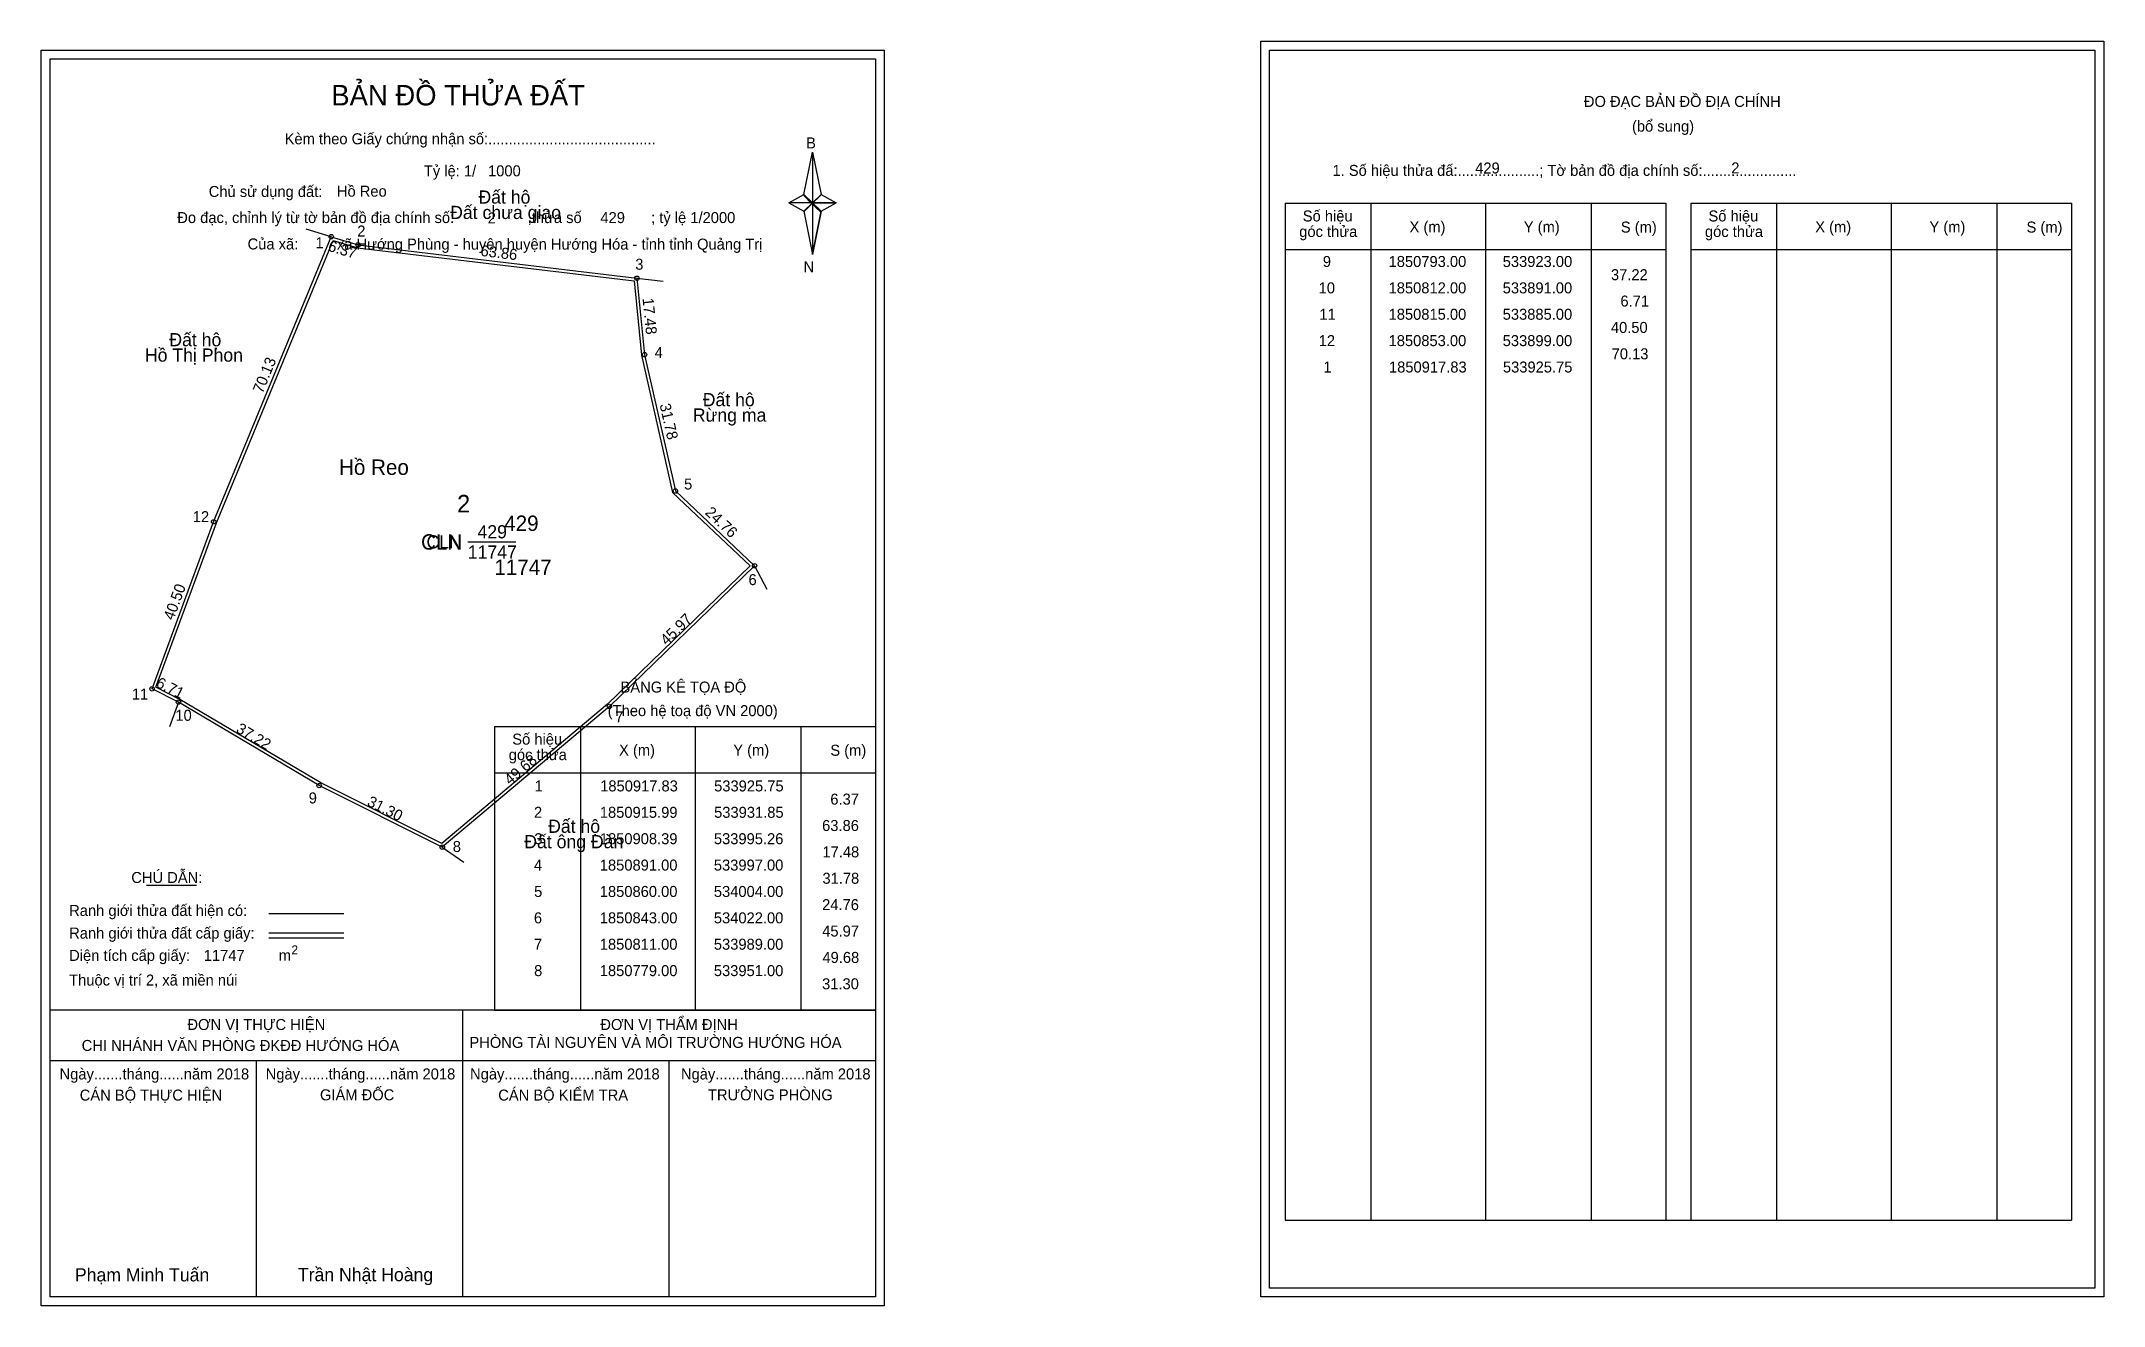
# Model space of a CAD drawing. Extents: x 533860 to 534329, y 1850675 to 1850962.
import ezdxf

# ---------------------------------------------------------------- set-up
doc = ezdxf.new("R2010")
doc.units = 0
for name, color, linetype in [('Level 1', 7, 'Continuous'), ('Level 10', 7, 'Continuous'), ('Level 11', 7, 'Continuous'), ('Level 13', 7, 'Continuous'), ('Level 2', 7, 'Continuous'), ('Level 27', 7, 'Continuous'), ('Level 3', 7, 'Continuous'), ('Level 36', 7, 'Continuous'), ('Level 4', 7, 'Continuous'), ('Level 49', 7, 'Continuous'), ('Level 5', 7, 'Continuous'), ('Level 53', 7, 'Continuous'), ('Level 55', 7, 'Continuous'), ('Level 6', 7, 'Continuous'), ('Level 63', 7, 'Continuous'), ('Level 7', 7, 'Continuous'), ('Level 9', 7, 'Continuous')]:
    doc.layers.add(name, color=color, linetype=linetype)

msp = doc.modelspace()

# ---------------------------------------------------------------- linework, layer by layer
at = {"layer": 'Level 1'}
for p, q in [((533861.8, 1850958.28), (533861.8, 1850958.28)), ((534139.12, 1850960.28), (534139.12, 1850960.28)), ((534033.22, 1850927.4), (534035.19, 1850937.04)), ((534035.19, 1850937.04), (534035.19, 1850925.51)), ((534035.19, 1850937.04), (534037.15, 1850927.4)), ((534029.77, 1850925.51), (534033.22, 1850927.4)), ((534033.22, 1850927.4), (534035.19, 1850925.51)), ((534035.04, 1850925.29), (534033.22, 1850927.18)), ((534035.19, 1850925.51), (534033.22, 1850923.67)), ((534035.04, 1850925.29), (534033.22, 1850923.45)), ((534033.22, 1850923.45), (534035.04, 1850925.29)), ((534037.01, 1850927.18), (534035.04, 1850925.29)), ((534035.04, 1850925.29), (534037.01, 1850927.18)), ((534037.01, 1850923.45), (534035.04, 1850925.29)), ((534037.15, 1850927.4), (534035.19, 1850925.51)), ((534035.19, 1850925.51), (534035.19, 1850913.81)), ((534035.19, 1850925.51), (534040.6, 1850925.51)), ((534035.19, 1850925.51), (534037.15, 1850923.67)), ((534037.15, 1850923.67), (534040.6, 1850925.51)), ((534142.65, 1850925.42), (534229.25, 1850925.42)), ((534162.24, 1850694.16), (534162.24, 1850925.42)), ((534188.31, 1850694.16), (534188.31, 1850925.42)), ((534212.29, 1850925.42), (534212.29, 1850694.16)), ((534229.25, 1850925.42), (534229.25, 1850694.16)), ((534234.91, 1850925.42), (534321.51, 1850925.42)), ((534254.5, 1850694.16), (534254.5, 1850925.42)), ((534280.57, 1850694.16), (534280.57, 1850925.42)), ((534304.54, 1850925.42), (534304.54, 1850694.16)), ((534321.51, 1850925.42), (534321.51, 1850694.16)), ((534033.22, 1850923.67), (534035.19, 1850913.81)), ((534037.15, 1850923.67), (534035.19, 1850913.81)), ((534142.65, 1850914.9), (534229.25, 1850914.9)), ((534234.91, 1850914.9), (534321.51, 1850914.9)), ((533962.89, 1850806.45), (534049.49, 1850806.45)), ((533982.48, 1850741.93), (533982.48, 1850806.45)), ((534008.55, 1850741.93), (534008.55, 1850806.45)), ((534032.52, 1850806.45), (534032.52, 1850741.93)), ((533962.89, 1850795.92), (534049.49, 1850795.92)), ((533883.71, 1850770.34), (533895.12, 1850770.34)), ((533911.58, 1850763.94), (533928.59, 1850763.94)), ((533911.58, 1850759.49), (533928.59, 1850759.49)), ((533911.58, 1850758.4), (533928.59, 1850758.4)), ((533968.62, 1850741.93), (533861.79, 1850741.93)), ((534049.49, 1850741.93), (533944.65, 1850741.93)), ((533955.64, 1850676.7), (533955.64, 1850741.93)), ((533962.89, 1850741.92), (534049.49, 1850741.92)), ((534049.49, 1850730.38), (533861.79, 1850730.38)), ((533908.72, 1850676.7), (533908.72, 1850730.38)), ((534002.57, 1850676.7), (534002.57, 1850730.38)), ((534142.65, 1850694.16), (534321.51, 1850694.16)), ((534049.49, 1850676.7), (534049.49, 1850676.7)), ((534326.82, 1850678.7), (534326.82, 1850678.7))]:
    msp.add_line(p, q, dxfattribs=at)
for points in [[(534033.22, 1850927.4), (534035.19, 1850937.04), (534035.19, 1850925.51)], [(534029.77, 1850925.51), (534033.22, 1850923.67), (534035.19, 1850925.51)], [(534035.19, 1850925.51), (534037.15, 1850927.4), (534040.6, 1850925.51)], [(534035.19, 1850925.51), (534035.19, 1850913.81), (534037.15, 1850923.67)]]:
    msp.add_lwpolyline(points, close=True, dxfattribs=at)
at = {"layer": 'Level 10'}
for points in [[(533951, 1850779), (533923, 1850793), (533891, 1850812), (533885, 1850815), (533899, 1850853), (533925.75, 1850917.83), (533931.85, 1850915.99), (533995.26, 1850908.39), (533997, 1850891), (534004, 1850860), (534022, 1850843), (533989, 1850811)], [(533950.9, 1850779.83), (533923.34, 1850793.61), (533891.34, 1850812.61), (533885.87, 1850815.35), (533899.65, 1850852.75), (533926.16, 1850916.98), (533931.71, 1850915.3), (533994.62, 1850907.76), (533996.31, 1850890.89), (534003.36, 1850859.64), (534020.99, 1850842.99), (533988.53, 1850811.52)]]:
    msp.add_lwpolyline(points, close=True, dxfattribs=at)
at = {"layer": 'Level 11'}
for centre in [(533925.75, 1850917.83), (533931.85, 1850915.99), (533995.26, 1850908.39), (533997, 1850891), (534004, 1850860), (533899, 1850853), (534022, 1850843), (533885, 1850815), (533891, 1850812), (533989, 1850811), (533923, 1850793), (533951, 1850779), (533951, 1850779)]:
    msp.add_circle(centre, 0.5, dxfattribs=at)
at = {"layer": 'Level 27'}
for p, q in [((533925.75, 1850917.83), (533920.01, 1850919.56)), ((533995.26, 1850908.39), (534001.22, 1850907.68)), ((534022, 1850843), (534024.78, 1850837.69)), ((533891, 1850812), (533888.97, 1850806.35)), ((533951, 1850779), (533955.93, 1850775.58))]:
    msp.add_line(p, q, dxfattribs=at)
at = {"layer": 'Level 3'}
for p, q in [((534142.65, 1850925.42), (534142.65, 1850694.16)), ((534234.91, 1850925.42), (534234.91, 1850694.16)), ((533962.89, 1850806.45), (533962.89, 1850741.93))]:
    msp.add_line(p, q, dxfattribs=at)
at = {"layer": 'Level 63'}
for points in [[(534137.12, 1850962.28), (534328.82, 1850962.28), (534328.82, 1850676.7), (534137.12, 1850676.7)], [(533859.79, 1850960.28), (534051.49, 1850960.28), (534051.49, 1850674.7), (533859.79, 1850674.7)], [(533861.79, 1850958.28), (534049.49, 1850958.28), (534049.49, 1850676.7), (533861.79, 1850676.7)], [(534139.12, 1850960.28), (534326.82, 1850960.28), (534326.82, 1850678.7), (534139.12, 1850678.7)]]:
    msp.add_lwpolyline(points, close=True, dxfattribs=at)
at = {"layer": 'Level 9'}
msp.add_line((533956.79, 1850848.42), (533967.68, 1850848.42), dxfattribs=at)

# ---------------------------------------------------------------- texts
at = {"layer": 'Level 1'}
for s, height, p in [('BẢN ĐỒ THỬA ĐẤT', 4.6657, (533925.76, 1850947.68)), ('ĐO ĐẠC BẢN ĐỒ ĐỊA CHÍNH', 2.5, (534210.6, 1850947.34)), ('(bổ sung)', 2.5, (534221.54, 1850941.72)), ('Kèm theo Giấy chứng nhận số:.........................................', 2.5, (533915.14, 1850938.85)), ('B', 2.5, (534033.73, 1850937.91)), ('1. Số hiệu thửa đấ:....................; Tờ bản đồ địa chính số:.......................', 2.5, (534153.43, 1850931.66)), ('Chủ sử dụng đất:', 2.5, (533897.88, 1850926.86)), ('Đo đạc, chỉnh lý từ tờ bản đồ địa chính số:                  ,thửa số                 ; tỷ lệ 1/2000', 2.5, (533890.73, 1850920.93)), ('góc thửa', 2.5, (534145.87, 1850917.76)), ('Số hiệu', 2.5, (534146.67, 1850921.29)), ('X (m)', 2.5, (534170.95, 1850918.82)), ('Y (m)', 2.5, (534196.93, 1850918.82)), ('S (m)', 2.5, (534219, 1850918.77)), ('góc thửa', 2.5, (534238.13, 1850917.76)), ('Số hiệu', 2.5, (534238.93, 1850921.29)), ('X (m)', 2.5, (534263.21, 1850918.82)), ('Y (m)', 2.5, (534289.18, 1850918.82)), ('S (m)', 2.5, (534311.26, 1850918.77)), ('Của xã:', 2.5, (533906.72, 1850914.93)), ('N', 2.5, (534033.13, 1850909.74)), ('BẢNG KÊ TỌA ĐỘ', 2.5, (533991.52, 1850814.15)), ('(Theo hệ toạ độ VN 2000)', 2.5, (533988.62, 1850808.79)), ('Số hiệu', 2.5, (533966.91, 1850802.32)), ('X (m)', 2.5, (533991.19, 1850799.84)), ('Y (m)', 2.5, (534017.16, 1850799.84)), ('S (m)', 2.5, (534039.24, 1850799.79)), ('góc thửa', 2.5, (533966.11, 1850798.79)), ('CHÚ DẪN:', 2.5, (533880.27, 1850770.85)), ('Ranh giới thửa đất hiện có:', 2.5, (533866.14, 1850763.35)), ('Ranh giới thửa đất cấp giấy:', 2.5, (533866.14, 1850758.21)), ('Diện tích cấp giấy:', 2.5, (533866.14, 1850753.13)), ('2', 2, (533916.7, 1850754.66)), ('m', 2.5, (533913.8, 1850753.15)), ('Thuộc vị trí 2, xã miền núi', 2.5, (533866.14, 1850747.53)), ('ĐƠN VỊ THỰC HIỆN', 2.5, (533893.03, 1850737.41)), ('ĐƠN VỊ THẨM ĐỊNH', 2.5, (533986.93, 1850737.41)), ('CHI NHÁNH VĂN PHÒNG ĐKĐĐ HƯỚNG HÓA', 2.5, (533868.99, 1850732.65)), ('PHÒNG TÀI NGUYÊN VÀ MÔI TRƯỜNG HƯỚNG HÓA', 2.5, (533957.16, 1850733.34)), ('Ngày.......tháng......năm 2018', 2.5, (533863.96, 1850726.17)), ('Ngày.......tháng......năm 2018', 2.5, (533910.83, 1850726.17)), ('Ngày.......tháng......năm 2018', 2.5, (533957.31, 1850726.17)), ('Ngày.......tháng......năm 2018', 2.5, (534005.27, 1850726.17)), ('CÁN BỘ THỰC HIỆN', 2.5, (533868.54, 1850721.36)), ('GIÁM ĐỐC', 2.5, (533923.18, 1850721.42)), ('CÁN BỘ KIỂM TRA', 2.5, (533963.72, 1850721.36)), ('TRƯỞNG PHÒNG', 2.5, (534011.41, 1850721.42)), ('Phạm Minh Tuấn', 3, (533867.45, 1850680.24)), ('Trần Nhật Hoàng', 3, (533918.15, 1850680.29))]:
    msp.add_text(s, height=height, dxfattribs=at).set_placement(p)
at = {"layer": 'Level 11'}
msp.add_text('Tỷ lệ: 1/', height=2.5, dxfattribs=at).set_placement((533946.8, 1850931.54))
at = {"layer": 'Level 13'}
for s, p in [('CLN', (533947.4, 1850846.92)), ('429', (533959, 1850849.22)), ('11747', (533956.79, 1850844.62))]:
    msp.add_text(s, height=3, dxfattribs=at).set_placement(p)
at = {"layer": 'Level 2'}
msp.add_text('Hồ Reo', height=3.5, dxfattribs=at).set_placement((533927.52, 1850863.66))
at = {"layer": 'Level 3'}
msp.add_text('CLN', height=3.5, dxfattribs=at).set_placement((533946.16, 1850846.66))
at = {"layer": 'Level 36'}
for s, p in [('Đất chưa giao', (533952.78, 1850921.85)), ('Đất hộ', (533959.21, 1850925.35)), ('Đất hộ', (533888.92, 1850892.91)), ('Hồ Thị Phon', (533883.37, 1850889.41)), ('Đất hộ', (534010.22, 1850879.27)), ('Rừng ma', (534007.96, 1850875.77)), ('Đất hộ', (533975.06, 1850782.25)), ('Đất ông Đàn', (533969.64, 1850778.75))]:
    msp.add_text(s, height=3, dxfattribs=at).set_placement(p)
at = {"layer": 'Level 4'}
msp.add_text('429', height=3.5, dxfattribs=at).set_placement((533965.08, 1850850.91))
at = {"layer": 'Level 49'}
for s, rotation, p in [('6.37', 343.2146, (533924.83, 1850914.66)), ('63.86', 353.1654, (533959.59, 1850913.47)), ('17.48', 275.7139, (533996.52, 1850903.8)), ('70.13', 67.5781, (533910.11, 1850882.02)), ('31.78', 282.7244, (534000.39, 1850879.63)), ('24.76', 316.6366, (534010.58, 1850854.89)), ('40.50', 69.7751, (533889.84, 1850830.44)), ('45.97', 44.1186, (534002.02, 1850824.74)), ('6.71', 333.4349, (533885.67, 1850815.56)), ('37.22', 329.3003, (533903.9, 1850805.27)), ('49.68', 40.1009, (533966.39, 1850793)), ('31.30', 333.4349, (533933.7, 1850788.54))]:
    msp.add_text(s, height=2.5, rotation=rotation, dxfattribs=at).set_placement(p)
at = {"layer": 'Level 5'}
msp.add_text('11747', height=3.5, dxfattribs=at).set_placement((533962.84, 1850840.91))
at = {"layer": 'Level 53'}
for s, p in [('9', (534151.23, 1850910.94)), ('1850793.00', (534166.19, 1850910.94)), ('533923.00', (534192.14, 1850910.94)), ('37.22', (534216.76, 1850907.94)), ('10', (534150.29, 1850904.94)), ('1850812.00', (534166.19, 1850904.94)), ('533891.00', (534192.14, 1850904.94)), ('11', (534150.45, 1850898.94)), ('1850815.00', (534166.19, 1850898.94)), ('533885.00', (534192.14, 1850898.94)), ('6.71', (534218.91, 1850901.94)), ('40.50', (534216.74, 1850895.94)), ('12', (534150.3, 1850892.94)), ('1850853.00', (534166.19, 1850892.94)), ('533899.00', (534192.14, 1850892.94)), ('70.13', (534216.92, 1850889.94)), ('1', (534151.37, 1850886.94)), ('1850917.83', (534166.28, 1850886.94)), ('533925.75', (534192.19, 1850886.94)), ('1', (533971.99, 1850791.67)), ('1850917.83', (533986.9, 1850791.67)), ('533925.75', (534012.81, 1850791.67)), ('2', (533971.84, 1850785.67)), ('1850915.99', (533986.82, 1850785.67)), ('533931.85', (534012.81, 1850785.67)), ('6.37', (534039.24, 1850788.67)), ('63.86', (534037.37, 1850782.67)), ('3', (533971.92, 1850779.67)), ('1850908.39', (533986.82, 1850779.67)), ('533995.26', (534012.76, 1850779.67)), ('17.48', (534037.44, 1850776.67)), ('4', (533971.83, 1850773.67)), ('1850891.00', (533986.81, 1850773.67)), ('533997.00', (534012.75, 1850773.67)), ('5', (533971.88, 1850767.67)), ('1850860.00', (533986.81, 1850767.67)), ('534004.00', (534012.75, 1850767.67)), ('31.78', (534037.44, 1850770.67)), ('24.76', (534037.37, 1850764.67)), ('6', (533971.83, 1850761.67)), ('1850843.00', (533986.81, 1850761.67)), ('534022.00', (534012.75, 1850761.67)), ('45.97', (534037.39, 1850758.67)), ('7', (533971.84, 1850755.67)), ('1850811.00', (533986.81, 1850755.67)), ('533989.00', (534012.75, 1850755.67)), ('8', (533971.87, 1850749.67)), ('1850779.00', (533986.81, 1850749.67)), ('533951.00', (534012.75, 1850749.67)), ('49.68', (534037.44, 1850752.67)), ('31.30', (534037.36, 1850746.67))]:
    msp.add_text(s, height=2.5, dxfattribs=at).set_placement(p)
at = {"layer": 'Level 55'}
for s, height, p in [('428', 0.11, (533925.63, 1850917.72)), ('1', 0.4, (533925.64, 1850917.83)), ('0', 0.11, (533925.71, 1850917.72)), ('2', 0.4, (533931.71, 1850915.99)), ('0', 0.11, (533931.81, 1850915.88)), ('3', 0.4, (533995.14, 1850908.39)), ('0', 0.11, (533995.22, 1850908.28)), ('0', 0.11, (533995.22, 1850908.28)), ('4', 0.4, (533996.86, 1850891)), ('0', 0.11, (533996.96, 1850890.89)), ('5', 0.4, (534003.87, 1850860)), ('0', 0.11, (534003.96, 1850859.89)), ('12', 0.4, (533898.72, 1850853)), ('428', 0.11, (533898.88, 1850852.89)), ('6', 0.4, (534021.86, 1850843)), ('0', 0.11, (534021.96, 1850842.89)), ('0', 0.11, (534021.96, 1850842.89)), ('0', 0.11, (534021.96, 1850842.89)), ('11', 0.4, (533884.74, 1850815)), ('428', 0.11, (533884.88, 1850814.89)), ('10', 0.4, (533890.72, 1850812)), ('428', 0.11, (533890.88, 1850811.89)), ('0', 0.11, (533890.96, 1850811.89)), ('0', 0.11, (533890.96, 1850811.89)), ('7', 0.4, (533988.87, 1850811)), ('0', 0.11, (533988.96, 1850810.89)), ('0', 0.11, (533988.96, 1850810.89)), ('9', 0.4, (533922.86, 1850793)), ('0', 0.11, (533922.96, 1850792.89)), ('0', 0.11, (533922.96, 1850792.89)), ('8', 0.4, (533950.87, 1850779)), ('0', 0.11, (533950.96, 1850778.89)), ('0', 0.11, (533950.96, 1850778.89)), ('0', 0.11, (533950.96, 1850778.89)), ('0', 0.11, (533950.96, 1850778.89))]:
    msp.add_text(s, height=height, dxfattribs=at).set_placement(p)
at = {"layer": 'Level 6'}
for s, p in [('1000', (533961.4, 1850931.56)), ('429', (534185.88, 1850932.2)), ('2', (534244.12, 1850932.22)), ('Hồ Reo', (533927.02, 1850926.93)), ('2', (533961.32, 1850920.84)), ('429', (533986.95, 1850920.92)), ('xã Hướng Phùng - huyện huyện Hướng Hóa - tỉnh tỉnh Quảng Trị', (533927.03, 1850914.89)), ('11747', (533896.74, 1850753.13))]:
    msp.add_text(s, height=2.5, dxfattribs=at).set_placement(p)
at = {"layer": 'Level 7'}
msp.add_text('2', height=4, dxfattribs=at).set_placement((533954.36, 1850855.11))
at = {"layer": 'Level 9'}
for s, p in [('2', (533931.66, 1850917.87)), ('1', (533922.16, 1850915.21)), ('3', (533994.87, 1850910.32)), ('4', (533999.3, 1850890.26)), ('5', (534005.98, 1850860.33)), ('12', (533894.25, 1850852.91)), ('6', (534020.64, 1850838.59)), ('11', (533880.4, 1850812.57)), ('10', (533890.3, 1850807.74)), ('7', (533990.31, 1850807.38)), ('9', (533920.62, 1850788.94)), ('8', (533953.38, 1850777.9))]:
    msp.add_text(s, height=2.5, dxfattribs=at).set_placement(p)

doc.saveas('drawing.dxf')
